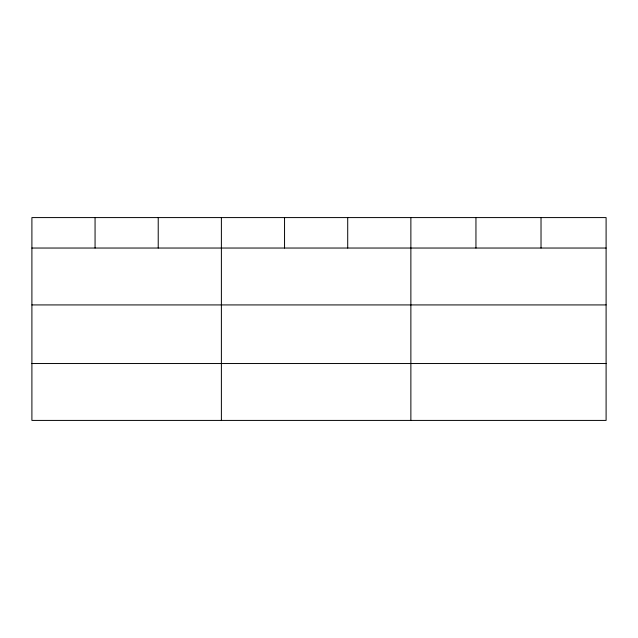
<?xml version="1.0" encoding="UTF-8"?>
<svg xmlns="http://www.w3.org/2000/svg" width="638" height="638" viewBox="0 0 638 638"><rect width="100%" height="100%" fill="white"/><g stroke="black" fill="none" stroke-linecap="round" stroke-linejoin="round"><path stroke-width="0.96" d="M606.1 304.924L606.1 217.582L31.9 217.582L31.9 420.418L606.1 420.418L606.1 304.924L31.9 304.924M31.9 248.038L606.1 248.038M31.9 363.532L606.1 363.532M541.024 217.582L541.024 248.038M475.948 217.582L475.948 248.038M410.872 217.582L410.872 420.418M347.71 217.582L347.71 248.038M284.548 217.582L284.548 248.038M221.386 217.582L221.386 420.418M158.224 217.582L158.224 248.038M95.062 217.582L95.062 248.038"/></g></svg>
